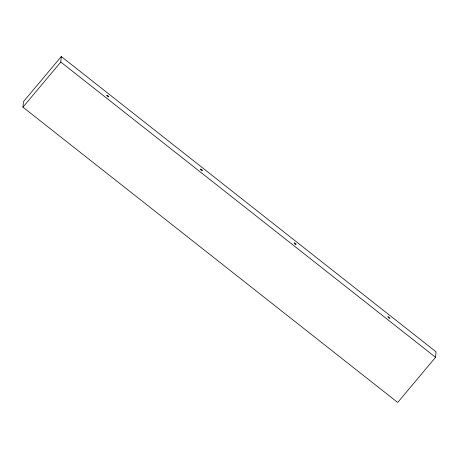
<?xml version="1.0" encoding="UTF-8"?>
<svg xmlns="http://www.w3.org/2000/svg" width="459" height="459" viewBox="0 0 459 459"><rect width="100%" height="100%" fill="white"/><g stroke="black" fill="none" stroke-linecap="round" stroke-linejoin="round"><path stroke-width="0.69" d="M22.95 107.182L23.449 101.686L61.294 56.543L436.05 351.818L435.551 357.314L397.706 402.457L22.95 107.182L60.795 62.045L61.294 56.543M60.795 62.045L435.551 357.314M106.867 95.306C108.381 98.203 110.269 96.763 106.867 95.306M200.554 169.124C202.069 172.022 203.962 170.582 200.554 169.124M294.248 242.943C295.762 245.84 297.65 244.4 294.248 242.943M387.935 316.762C389.45 319.659 391.338 318.219 387.935 316.762"/></g></svg>
